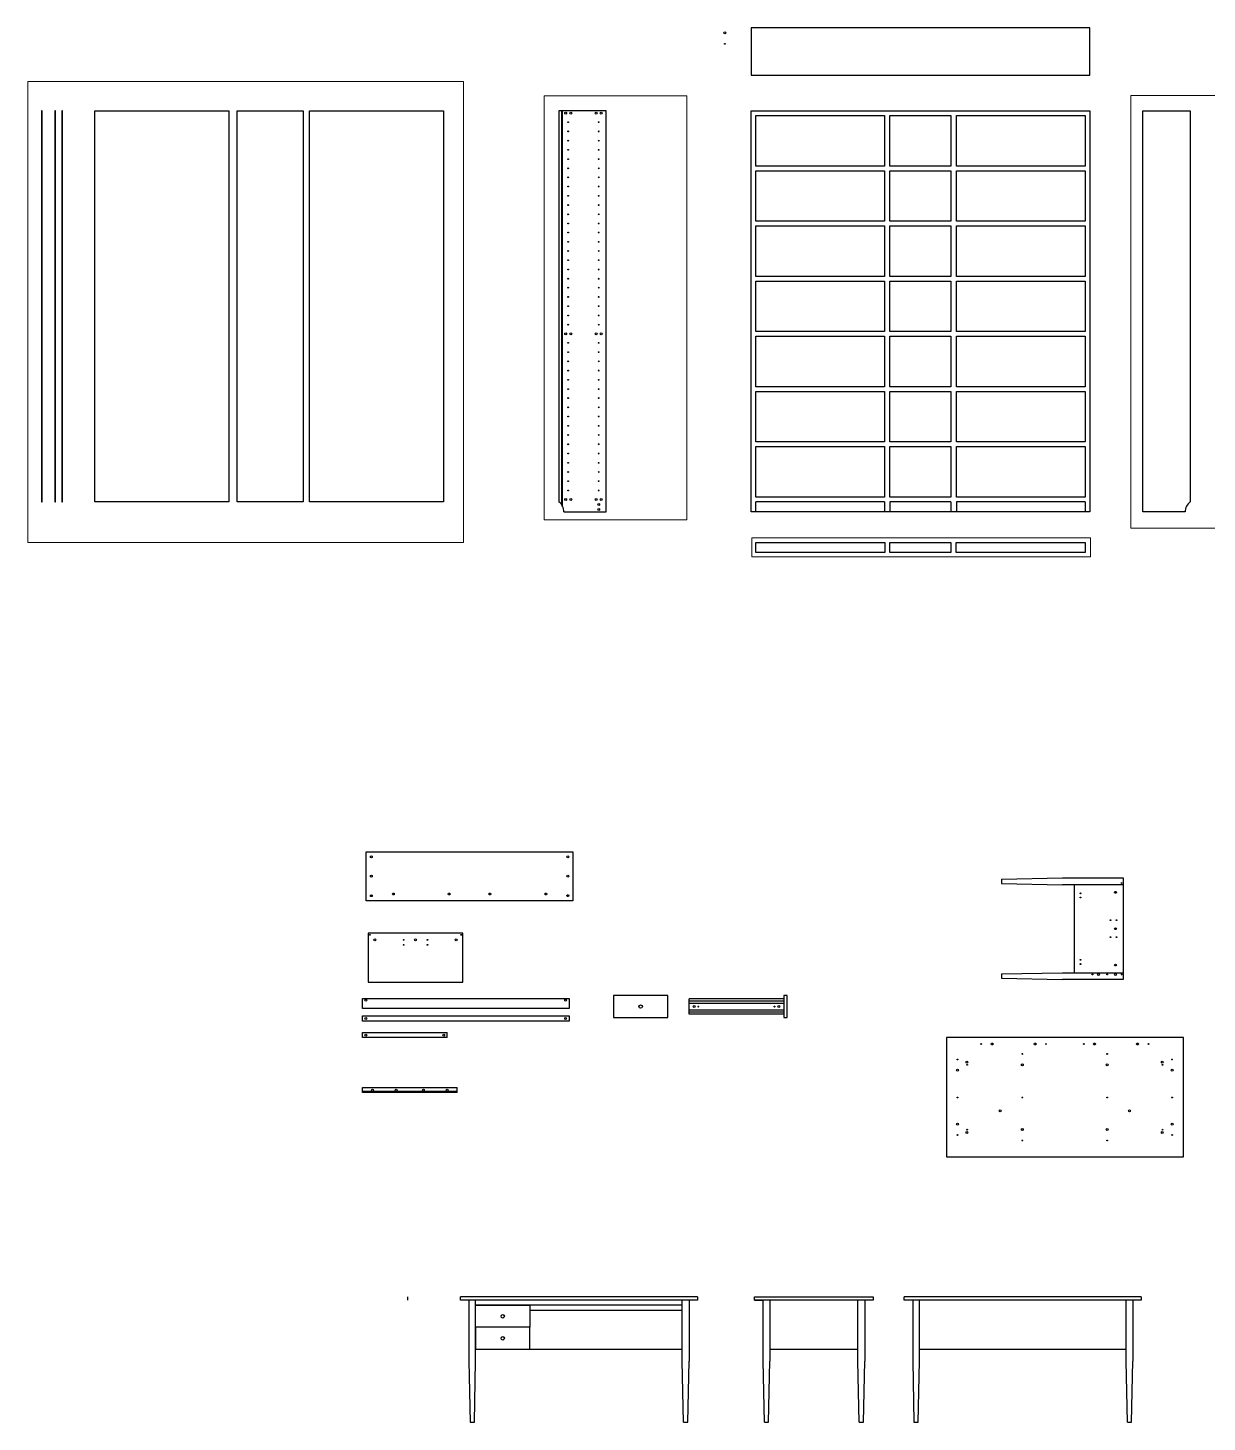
# Model space of a CAD drawing. Header units: millimetres. Extents: x 101 to 1709, y 35 to 1753.
# Drawn here: x 101 to 798, y 35 to 859 of the extents above; entities that cross this region are included whole.
import ezdxf

# ---------------------------------------------------------------- set-up
doc = ezdxf.new("R2010")
doc.units = ezdxf.units.MM
doc.header["$MEASUREMENT"] = 0
doc.layers.add('A-FURN', color=8, linetype='Continuous', lineweight=18)

msp = doc.modelspace()

# ---------------------------------------------------------------- linework, layer by layer
for p, q in [((109.74, 809.71), (109.34, 809.71)), ((109.34, 809.71), (109.34, 578.71)), ((109.74, 578.71), (109.74, 809.71)), ((117.52, 809.71), (117.12, 809.71)), ((117.12, 809.71), (117.12, 578.71)), ((117.52, 578.71), (117.52, 809.71)), ((121.64, 809.71), (121.24, 809.71)), ((121.24, 809.71), (121.24, 578.71)), ((121.64, 578.71), (121.64, 809.71)), ((140.75, 578.71), (140.75, 809.71)), ((140.75, 809.71), (219.85, 809.71)), ((219.85, 809.71), (219.85, 578.71)), ((224.83, 578.71), (224.83, 809.71)), ((224.83, 809.71), (263.83, 809.71)), ((263.83, 809.71), (263.83, 578.71)), ((267.58, 809.71), (346.68, 809.71)), ((267.58, 578.71), (267.58, 809.71)), ((346.68, 809.71), (346.68, 578.71)), ((416.32, 809.71), (416.32, 577.19)), ((416.72, 809.71), (416.72, 576.59)), ((528.3, 809.71), (728.3, 809.71)), ((528.3, 572.71), (528.3, 809.71)), ((728.3, 809.71), (728.3, 572.71)), ((219.85, 578.71), (140.75, 578.71)), ((263.83, 578.71), (224.83, 578.71)), ((346.68, 578.71), (267.58, 578.71)), ((607.1, 578.71), (531.1, 578.71)), ((531.1, 572.71), (531.1, 578.71)), ((607.1, 578.71), (607.1, 572.71)), ((646.3, 578.71), (610.3, 578.71)), ((610.3, 578.71), (610.3, 572.71)), ((646.3, 578.71), (646.3, 572.71)), ((725.5, 578.71), (649.5, 578.71)), ((649.5, 578.71), (649.5, 572.71)), ((725.5, 578.71), (725.5, 572.71)), ((728.3, 572.71), (528.3, 572.71)), ((676.08, 355.79), (712.08, 356.54)), ((676.08, 355.79), (676.08, 353.29)), ((712.08, 356.54), (748.08, 356.54)), ((748.08, 356.54), (748.08, 296.54)), ((676.08, 353.29), (712.08, 352.54)), ((748.08, 352.54), (712.08, 352.54)), ((719.08, 352.54), (719.08, 300.54)), ((676.08, 299.79), (712.08, 300.54)), ((676.08, 299.79), (676.08, 297.29)), ((676.08, 297.29), (712.08, 296.54)), ((712.08, 300.54), (748.08, 300.54)), ((748.08, 296.54), (712.08, 296.54)), ((479.09, 287.01), (447.09, 287.01)), ((447.09, 287.01), (447.09, 274.01)), ((479.09, 274.01), (479.09, 287.01)), ((547.64, 285.01), (491.64, 285.01)), ((491.64, 276.01), (491.64, 285.01)), ((547.64, 283.81), (491.64, 283.81)), ((491.64, 282.51), (547.64, 282.51)), ((447.09, 274.01), (479.09, 274.01)), ((491.64, 278.51), (547.64, 278.51)), ((547.64, 277.21), (491.64, 277.21)), ((547.64, 276.01), (491.64, 276.01)), ((298.8, 262.18), (298.8, 265.18)), ((298.8, 265.18), (348.8, 265.18)), ((348.8, 262.18), (348.8, 265.18)), ((348.8, 262.18), (298.8, 262.18)), ((783.58, 262.16), (643.58, 262.16)), ((643.58, 262.16), (643.58, 191.82)), ((783.58, 191.82), (783.58, 262.16)), ((298.8, 229.69), (298.8, 232.69)), ((298.8, 232.69), (354.8, 232.69)), ((354.8, 229.69), (354.8, 232.69)), ((354.8, 230.39), (298.8, 230.39)), ((354.8, 229.69), (298.8, 229.69)), ((643.58, 191.82), (643.6, 191.82)), ((643.6, 191.82), (783.58, 191.82)), ((325.5, 109.04), (325.5, 107.04)), ((496.67, 109.04), (356.67, 109.04)), ((356.67, 107.04), (356.67, 109.04)), ((496.67, 109.04), (496.67, 107.04)), ((530.38, 109.04), (600.38, 109.04)), ((530.38, 107.04), (530.38, 109.04)), ((600.38, 109.04), (600.38, 107.04)), ((758.7, 109.04), (618.7, 109.04)), ((618.7, 107.04), (618.7, 109.04)), ((758.7, 109.04), (758.7, 107.04)), ((496.67, 107.04), (356.67, 107.04)), ((361.67, 107.04), (361.67, 71.04)), ((365.67, 71.04), (365.67, 107.04)), ((487.67, 104.04), (365.67, 104.04)), ((365.67, 104.04), (397.67, 104.04)), ((365.67, 91.04), (365.67, 104.04)), ((397.67, 104.04), (397.67, 91.04)), ((487.67, 101.04), (397.67, 101.04)), ((487.67, 71.04), (487.67, 107.04)), ((491.67, 107.04), (491.67, 71.04)), ((600.38, 107.04), (530.38, 107.04)), ((530.38, 107.04), (535.38, 107.04)), ((535.38, 71.04), (535.38, 107.04)), ((539.38, 107.04), (539.38, 71.04)), ((591.38, 71.04), (591.38, 107.04)), ((600.38, 107.04), (595.38, 107.04)), ((595.38, 107.04), (595.38, 71.04)), ((758.7, 107.04), (618.7, 107.04)), ((623.7, 107.04), (623.7, 71.04)), ((627.7, 71.04), (627.7, 107.04)), ((749.7, 71.04), (749.7, 107.04)), ((753.7, 107.04), (753.7, 71.04)), ((397.67, 91.04), (365.67, 91.04)), ((365.67, 91.04), (365.67, 78.04)), ((397.67, 78.04), (397.67, 91.04)), ((365.67, 78.04), (397.67, 78.04)), ((397.67, 78.04), (487.67, 78.04)), ((539.38, 78.04), (591.38, 78.04)), ((627.7, 78.04), (749.7, 78.04)), ((361.67, 71.04), (362.42, 35.04)), ((364.92, 35.04), (365.67, 71.04)), ((488.42, 35.04), (487.67, 71.04)), ((490.92, 35.04), (491.67, 71.04)), ((536.13, 35.04), (535.38, 71.04)), ((538.63, 35.04), (539.38, 71.04)), ((592.13, 35.04), (591.38, 71.04)), ((594.63, 35.04), (595.38, 71.04)), ((623.7, 71.04), (624.45, 35.04)), ((626.95, 35.04), (627.7, 71.04)), ((750.45, 35.04), (749.7, 71.04)), ((752.95, 35.04), (753.7, 71.04)), ((362.42, 35.04), (364.92, 35.04)), ((488.42, 35.04), (490.92, 35.04)), ((536.13, 35.04), (538.63, 35.04)), ((592.13, 35.04), (594.63, 35.04)), ((624.45, 35.04), (626.95, 35.04)), ((750.45, 35.04), (752.95, 35.04))]:
    msp.add_line(p, q)
for points in [[(528.3, 830.71), (728.3, 830.71), (728.3, 858.71), (528.3, 858.71), (528.3, 830.71)], [(442.82, 809.71), (414.82, 809.71), (414.82, 578.71)], [(417.82, 572.71), (442.82, 572.71), (442.82, 809.71)], [(759.6, 809.71), (787.6, 809.71), (787.6, 578.71)], [(784.6, 572.71), (759.6, 572.71), (759.6, 809.71)], [(531.1, 806.91), (607.1, 806.91), (607.1, 777.11), (531.1, 777.11), (531.1, 806.91)], [(610.3, 806.91), (646.3, 806.91), (646.3, 777.11), (610.3, 777.11), (610.3, 806.91)], [(649.5, 806.91), (725.5, 806.91), (725.5, 777.11), (649.5, 777.11), (649.5, 806.91)], [(531.1, 774.31), (607.1, 774.31), (607.1, 744.51), (531.1, 744.51), (531.1, 774.31)], [(610.3, 774.31), (646.3, 774.31), (646.3, 744.51), (610.3, 744.51), (610.3, 774.31)], [(649.5, 774.31), (725.5, 774.31), (725.5, 744.51), (649.5, 744.51), (649.5, 774.31)], [(531.1, 741.71), (607.1, 741.71), (607.1, 711.91), (531.1, 711.91), (531.1, 741.71)], [(610.3, 741.71), (646.3, 741.71), (646.3, 711.91), (610.3, 711.91), (610.3, 741.71)], [(649.5, 741.71), (725.5, 741.71), (725.5, 711.91), (649.5, 711.91), (649.5, 741.71)], [(531.1, 709.11), (607.1, 709.11), (607.1, 679.31), (531.1, 679.31), (531.1, 709.11)], [(610.3, 709.11), (646.3, 709.11), (646.3, 679.31), (610.3, 679.31), (610.3, 709.11)], [(649.5, 709.11), (725.5, 709.11), (725.5, 679.31), (649.5, 679.31), (649.5, 709.11)], [(531.1, 676.51), (607.1, 676.51), (607.1, 646.71), (531.1, 646.71), (531.1, 676.51)], [(610.3, 676.51), (646.3, 676.51), (646.3, 646.71), (610.3, 646.71), (610.3, 676.51)], [(649.5, 676.51), (725.5, 676.51), (725.5, 646.71), (649.5, 646.71), (649.5, 676.51)], [(531.1, 643.91), (607.1, 643.91), (607.1, 614.11), (531.1, 614.11), (531.1, 643.91)], [(610.3, 643.91), (646.3, 643.91), (646.3, 614.11), (610.3, 614.11), (610.3, 643.91)], [(649.5, 643.91), (725.5, 643.91), (725.5, 614.11), (649.5, 614.11), (649.5, 643.91)], [(531.1, 611.31), (607.1, 611.31), (607.1, 581.51), (531.1, 581.51), (531.1, 611.31)], [(610.3, 611.31), (646.3, 611.31), (646.3, 581.51), (610.3, 581.51), (610.3, 611.31)], [(649.5, 611.31), (725.5, 611.31), (725.5, 581.51), (649.5, 581.51), (649.5, 611.31)], [(109.34, 578.71), (109.74, 578.71)], [(117.12, 578.71), (117.52, 578.71)], [(121.24, 578.71), (121.64, 578.71)], [(531.1, 548.78), (531.1, 554.78), (607.3, 554.78), (607.3, 548.78), (531.1, 548.78)], [(610.3, 548.78), (610.3, 554.78), (646.3, 554.78), (646.3, 548.78), (610.3, 548.78)], [(649.3, 548.78), (649.3, 554.78), (725.5, 554.78), (725.5, 548.78), (649.3, 548.78)], [(301.08, 343.03), (301.08, 372.03), (423.08, 372.03), (423.08, 343.03), (301.08, 343.03)], [(302.18, 294.96), (358.18, 294.96), (358.18, 323.96), (302.18, 323.96), (302.18, 294.96)], [(420.8, 285.32), (420.8, 279.32), (298.8, 279.32), (298.8, 285.32), (420.8, 285.32)], [(549.64, 274.01), (549.64, 287.01), (547.64, 287.01), (547.64, 274.01), (549.64, 274.01)], [(420.8, 274.98), (420.8, 271.98), (298.8, 271.98), (298.8, 274.98), (420.8, 274.98)]]:
    msp.add_lwpolyline(points)
for centre, radius in [((512.79, 855.74), 0.567), ((512.79, 849.29), 0.24), ((418.82, 808.31), 0.567), ((421.82, 808.31), 0.567), ((436.82, 808.31), 0.567), ((439.82, 808.31), 0.567), ((420.32, 803.01), 0.24), ((438.32, 803.01), 0.24), ((420.32, 797.55), 0.24), ((420.32, 792.09), 0.24), ((438.32, 797.55), 0.24), ((438.32, 792.09), 0.24), ((420.32, 786.63), 0.24), ((438.32, 786.63), 0.24), ((420.32, 781.17), 0.24), ((420.32, 775.71), 0.24), ((438.32, 781.17), 0.24), ((438.32, 775.71), 0.24), ((420.32, 770.41), 0.24), ((438.32, 770.41), 0.24), ((420.32, 764.95), 0.24), ((420.32, 759.49), 0.24), ((438.32, 764.95), 0.24), ((438.32, 759.49), 0.24), ((420.32, 754.03), 0.24), ((438.32, 754.03), 0.24), ((420.32, 748.57), 0.24), ((420.32, 743.11), 0.24), ((438.32, 748.57), 0.24), ((438.32, 743.11), 0.24), ((420.32, 737.81), 0.24), ((438.32, 737.81), 0.24), ((420.32, 732.35), 0.24), ((420.32, 726.89), 0.24), ((438.32, 732.35), 0.24), ((438.32, 726.89), 0.24), ((420.32, 721.43), 0.24), ((438.32, 721.43), 0.24), ((420.32, 715.97), 0.24), ((420.32, 710.51), 0.24), ((438.32, 715.97), 0.24), ((438.32, 710.51), 0.24), ((420.32, 705.21), 0.24), ((438.32, 705.21), 0.24), ((420.32, 699.75), 0.24), ((420.32, 694.29), 0.24), ((438.32, 699.75), 0.24), ((438.32, 694.29), 0.24), ((420.32, 688.83), 0.24), ((438.32, 688.83), 0.24), ((418.82, 677.91), 0.567), ((420.32, 683.37), 0.24), ((421.82, 677.91), 0.567), ((436.82, 677.91), 0.567), ((438.32, 683.37), 0.24), ((439.82, 677.91), 0.567), ((420.32, 672.61), 0.24), ((420.32, 667.15), 0.24), ((438.32, 672.61), 0.24), ((438.32, 667.15), 0.24), ((420.32, 661.69), 0.24), ((438.32, 661.69), 0.24), ((420.32, 656.23), 0.24), ((420.32, 650.77), 0.24), ((438.32, 656.23), 0.24), ((438.32, 650.77), 0.24), ((420.32, 645.31), 0.24), ((438.32, 645.31), 0.24), ((420.32, 640.01), 0.24), ((420.32, 634.55), 0.24), ((438.32, 640.01), 0.24), ((438.32, 634.55), 0.24), ((420.32, 629.09), 0.24), ((438.32, 629.09), 0.24), ((420.32, 623.63), 0.24), ((420.32, 618.17), 0.24), ((438.32, 623.63), 0.24), ((438.32, 618.17), 0.24), ((420.32, 612.71), 0.24), ((438.32, 612.71), 0.24), ((420.32, 607.25), 0.24), ((420.32, 601.79), 0.24), ((438.32, 607.25), 0.24), ((438.32, 601.79), 0.24), ((420.32, 596.33), 0.24), ((438.32, 596.33), 0.24), ((420.32, 590.87), 0.24), ((420.32, 585.41), 0.24), ((438.32, 590.87), 0.24), ((438.32, 585.41), 0.24), ((418.82, 580.11), 0.567), ((421.82, 580.11), 0.567), ((436.82, 580.11), 0.567), ((438.32, 577.21), 0.567), ((439.82, 580.11), 0.567), ((438.32, 574.21), 0.567), ((304.08, 369.03), 0.567), ((420.08, 369.03), 0.567), ((304.08, 357.53), 0.567), ((420.08, 357.53), 0.567), ((304.08, 346.03), 0.567), ((317.08, 347.03), 0.567), ((350.08, 347.03), 0.567), ((374.08, 347.03), 0.567), ((407.08, 347.03), 0.567), ((420.08, 346.05), 0.567), ((722.83, 347.45), 0.24), ((743.48, 348.02), 0.567), ((747.08, 353.54), 0.24), ((722.83, 344.95), 0.24), ((740.54, 331.54), 0.24), ((744.05, 331.54), 0.24), ((303.18, 322.96), 0.24), ((357.18, 322.96), 0.24), ((740.54, 321.54), 0.24), ((743.48, 326.54), 0.567), ((744.05, 321.54), 0.24), ((306.18, 319.96), 0.567), ((323.18, 319.96), 0.24), ((323.18, 316.96), 0.24), ((330.18, 319.96), 0.567), ((337.18, 319.96), 0.24), ((337.18, 316.96), 0.24), ((354.18, 319.96), 0.567), ((722.83, 308.14), 0.24), ((722.83, 305.64), 0.24), ((743.48, 305.07), 0.567), ((729.89, 299.54), 0.24), ((733.48, 299.54), 0.567), ((738.48, 299.54), 0.24), ((743.48, 299.54), 0.567), ((747.08, 299.54), 0.24), ((300.8, 284.32), 0.567), ((418.8, 284.32), 0.567), ((463.09, 280.51), 1), ((494.64, 280.51), 0.567), ((497.14, 280.51), 0.24), ((542.14, 280.51), 0.24), ((544.64, 280.51), 0.567), ((300.8, 273.48), 0.567), ((418.8, 273.48), 0.567), ((300.8, 263.68), 0.567), ((346.8, 263.68), 0.567), ((664.16, 258.42), 0.24), ((670.6, 258.42), 0.567), ((696.05, 258.42), 0.567), ((702.4, 258.42), 0.24), ((724.72, 258.42), 0.24), ((731.06, 258.42), 0.567), ((756.49, 258.42), 0.567), ((762.94, 258.42), 0.24), ((650.14, 249.3), 0.24), ((655.76, 247.64), 0.567), ((688.45, 252.55), 0.24), ((738.57, 252.55), 0.24), ((771.09, 247.64), 0.567), ((776.83, 249.3), 0.24), ((650.14, 242.96), 0.567), ((655.9, 246.13), 0.24), ((688.45, 246.05), 0.567), ((738.57, 246.05), 0.567), ((771.26, 246.13), 0.24), ((776.85, 242.96), 0.567), ((304.8, 231.19), 0.567), ((318.8, 231.19), 0.567), ((334.8, 231.19), 0.567), ((348.8, 231.19), 0.567), ((650.14, 226.81), 0.24), ((688.45, 226.81), 0.24), ((738.57, 226.81), 0.24), ((776.85, 226.81), 0.24), ((675.33, 218.94), 0.567), ((751.71, 218.94), 0.567), ((650.14, 211.06), 0.567), ((655.76, 206.16), 0.567), ((655.9, 207.79), 0.24), ((688.45, 207.87), 0.567), ((738.57, 207.87), 0.567), ((771.09, 206.16), 0.567), ((771.29, 207.79), 0.24), ((776.85, 211.06), 0.567), ((650.14, 204.65), 0.24), ((688.45, 201.42), 0.24), ((738.57, 201.42), 0.24), ((776.85, 204.65), 0.24), ((381.67, 97.54), 1), ((381.67, 84.54), 1)]:
    msp.add_circle(centre, radius)
for centre, start, end in [((410.17, 572.64), 0.5424, 52.58771), ((792.25, 572.64), 127.41229, 179.4576)]:
    msp.add_arc(centre, 7.65, start, end)
at = {"layer": 'A-FURN'}
for p, q in [((358.41, 827.03), (101.3, 827.03)), ((101.3, 827.03), (101.3, 554.6)), ((358.41, 554.6), (358.41, 827.03)), ((490.32, 818.49), (406.15, 818.49)), ((406.15, 818.49), (406.15, 568.13)), ((490.32, 568.13), (490.32, 818.49)), ((908.27, 818.69), (752.45, 818.69)), ((752.45, 563.08), (752.45, 818.69)), ((406.15, 568.13), (490.32, 568.13)), ((752.45, 563.08), (908.27, 563.08)), ((101.3, 554.6), (358.41, 554.6)), ((728.6, 557.43), (528.65, 557.43)), ((528.65, 557.43), (528.65, 546.2)), ((728.6, 546.2), (728.6, 557.43)), ((528.65, 546.2), (728.6, 546.2))]:
    msp.add_line(p, q, dxfattribs=at)

doc.saveas('drawing.dxf')
